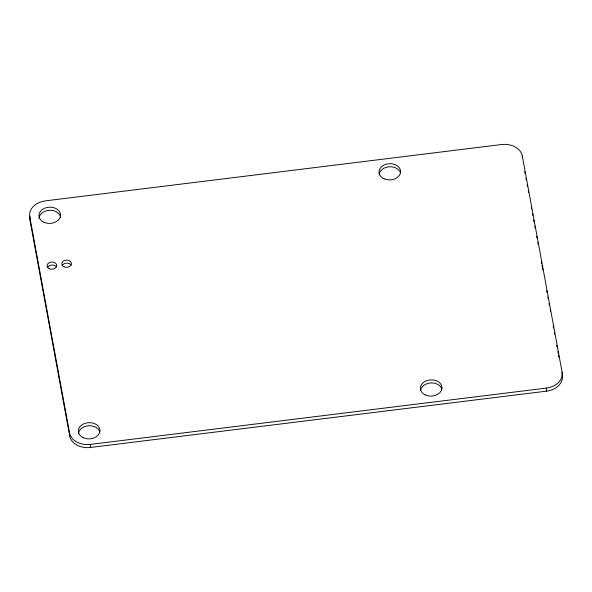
<?xml version="1.0" encoding="UTF-8"?>
<svg xmlns="http://www.w3.org/2000/svg" width="592" height="592" viewBox="0 0 592 592"><rect width="100%" height="100%" fill="white"/><g stroke="black" fill="none" stroke-linecap="round" stroke-linejoin="round"><path stroke-width="0.89" d="M29.77 216.783L69.575 432.967A18.448 13.86 -2.6 0 0 90.361 444.4L546.342 388.093A18.448 13.86 -2.6 0 0 562.089 372.153L522.285 155.97A18.448 13.86 -2.6 0 0 501.498 144.537L45.517 200.843A18.448 13.86 -2.6 0 0 29.77 216.783L29.911 219.847L69.715 436.03A18.448 13.86 -2.6 0 0 90.502 447.463L546.483 391.157A18.448 13.86 -2.6 0 0 562.23 375.217L562.089 372.153M524.764 171.747L525.104 173.567M525.94 178.111L526.273 179.924M527.109 184.467L527.442 186.28M528.279 190.824L528.612 192.644M531.29 207.17L531.623 208.991M532.46 213.534L532.793 215.347M533.629 219.891L533.962 221.704M534.798 226.248L535.131 228.068M536.641 236.238L536.974 238.058M537.81 242.602L538.143 244.415M541.325 261.671L541.658 263.492M541.991 265.305L542.827 269.848M546.675 290.739L547.008 292.559M547.844 297.103L548.177 298.916M549.013 303.459L549.346 305.272M550.183 309.816L550.523 311.636M553.194 326.17L553.527 327.983M554.364 332.526L554.704 334.339M556.709 345.24L557.042 347.06M557.879 351.604L558.212 353.417M558.545 355.237L558.885 357.05M546.342 388.093L546.483 391.157M522.285 155.97L522.359 157.502M90.361 444.4L90.502 447.463M69.575 432.967L69.715 436.03M29.911 219.847A18.448 13.86 -2.6 0 1 29.881 216.228M39.087 218.285A10.811 8.118 -2.6 0 1 49.802 210.249A10.811 8.118 -2.6 0 1 60.673 217.738M379.154 174.781A10.811 8.118 -2.6 0 1 388.929 166.796A10.811 8.118 -2.6 0 1 400.481 172.834M420.601 390.254A10.811 8.118 -2.6 0 1 430.769 382.935A10.811 8.118 -2.6 0 1 441.854 389.018M78.499 433.758A10.811 8.118 -2.6 0 1 88.267 425.774A10.811 8.118 -2.6 0 1 99.819 431.82M47.471 267.621A4.825 3.626 -2.6 0 1 51.719 265.075A4.825 3.626 -2.6 0 1 56.358 266.992M62.182 265.697A4.825 3.626 -2.6 0 1 66.422 263.159A4.825 3.626 -2.6 0 1 71.07 265.075M44.008 222.296A10.811 8.118 -2.6 0 0 60.539 215.384A10.811 8.118 -2.6 0 0 44.681 208.229A10.811 8.118 -2.6 0 0 44.008 222.296M384.075 178.791A10.811 8.118 -2.6 0 0 400.606 171.872A10.811 8.118 -2.6 0 0 384.756 164.717A10.811 8.118 -2.6 0 0 384.075 178.791M425.448 394.975A10.811 8.118 -2.6 0 0 441.98 388.056A10.811 8.118 -2.6 0 0 426.122 380.9A10.811 8.118 -2.6 0 0 425.448 394.975M83.413 437.777A10.811 8.118 -2.6 0 0 99.952 430.858A10.811 8.118 -2.6 0 0 84.094 423.702A10.811 8.118 -2.6 0 0 83.413 437.777M49.225 268.694A4.825 3.626 -2.6 0 0 56.706 265.756A4.825 3.626 -2.6 0 0 49.758 262.419A4.825 3.626 -2.6 0 0 49.225 268.694M63.936 266.77A4.825 3.626 -2.6 0 0 71.417 263.84A4.825 3.626 -2.6 0 0 64.469 260.495A4.825 3.626 -2.6 0 0 63.936 266.77"/></g></svg>
